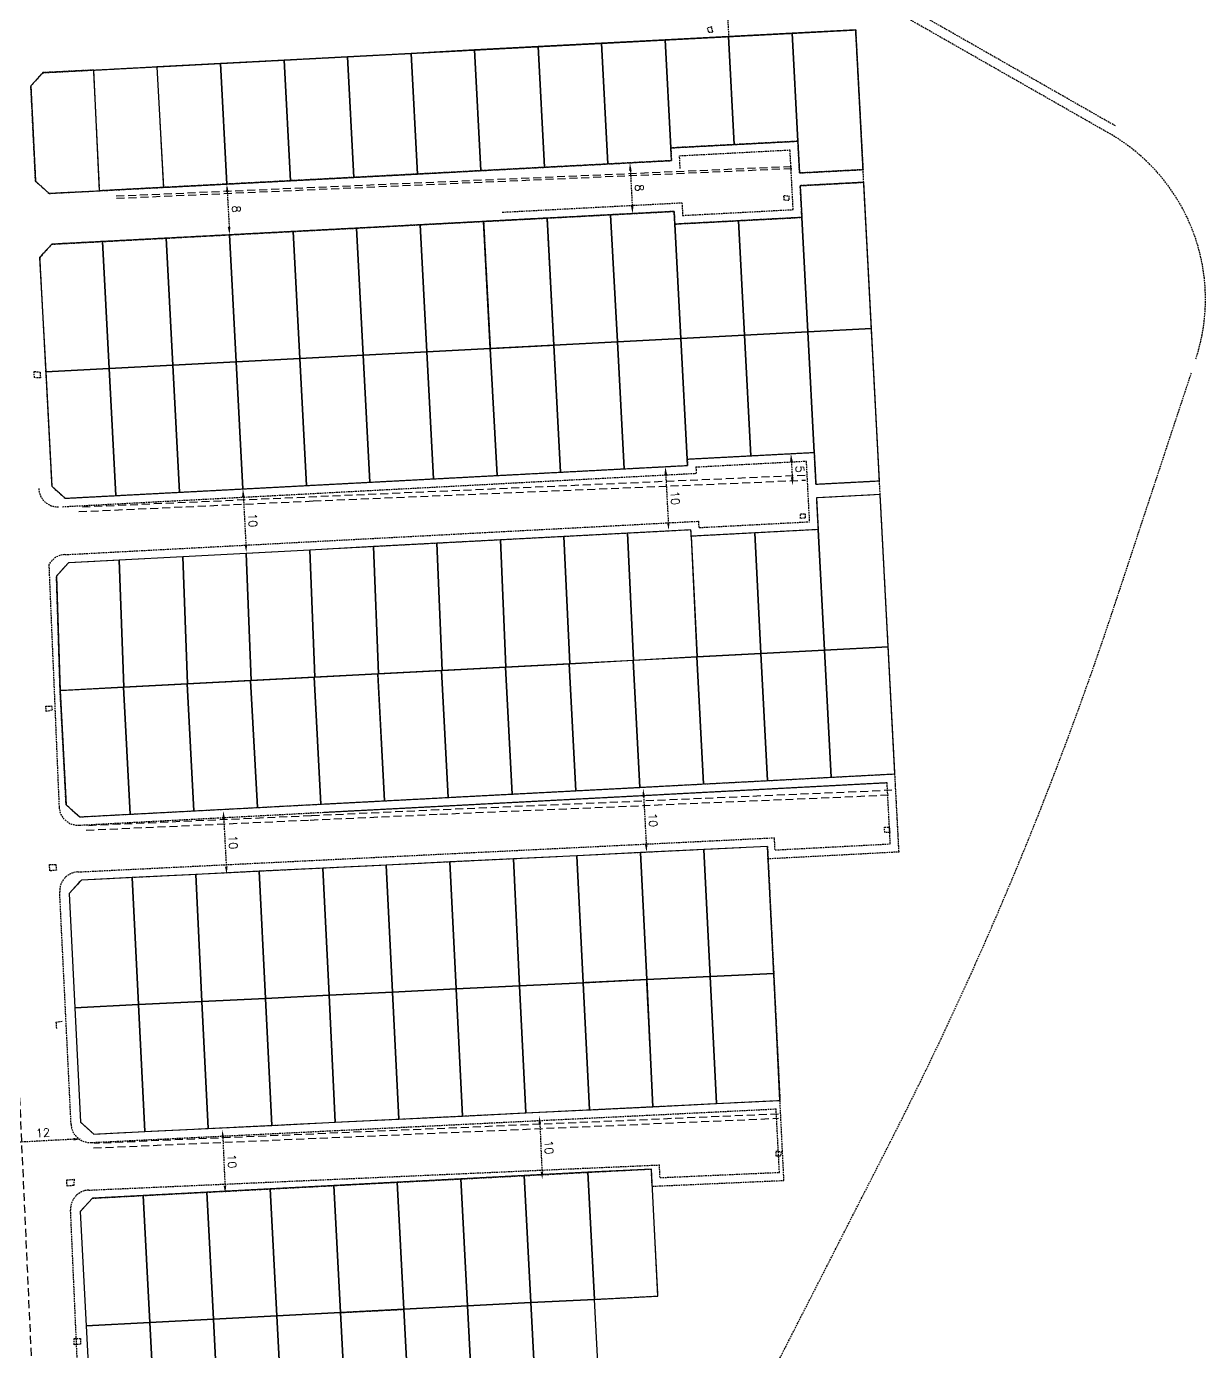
# Model space of a CAD drawing. Header units: metres. Extents: x 636662 to 637189, y 3301458 to 3301991.
# Drawn here: x 637003.4 to 637188.8, y 3301600.6 to 3301808.9 of the extents above; entities that cross this region are included whole.
import ezdxf

# ---------------------------------------------------------------- set-up
doc = ezdxf.new("R2010")
doc.units = ezdxf.units.M
doc.linetypes.add('HIDDEN', pattern=[0.375, 0.25, -0.125])
doc.layers.add('khat tarh', color=251, linetype='HIDDEN')
doc.layers.add('poly', color=40, linetype='Continuous')
doc.styles.get("Standard").update_dxf_attribs({"font": 'simplex.shx'})
doc.dimstyles.new('ISO-25', dxfattribs={"dimtxt": 1.3, "dimasz": 1.25, "dimexe": 1.25, "dimexo": 0.625, "dimtad": 1, "dimtxsty": 'Standard', "dimcen": 2.5, "dimse1": 1, "dimse2": 1, "dimadec": 0, "dimazin": 0, "dimtfac": 1, "dimtmove": 0, "dimatfit": 3, "dimfxl": 1, "dimarcsym": 1})

# ---------------------------------------------------------------- blocks, each defined once
blk = doc.blocks.new('*D50')
at = {"layer": 'khat tarh', "color": 0, "lineweight": -2, "transparency": 16777216}
blk.add_line((637098.36, 3301786.25), (637098.65, 3301780.76), dxfattribs=at)
at = {"layer": 'khat tarh', "color": 0, "transparency": 16777216}
for points in [[(637098.57, 3301786.26), (637098.15, 3301786.24), (637098.29, 3301787.5)], [(637098.86, 3301780.77), (637098.44, 3301780.75), (637098.71, 3301779.51)]]:
    blk.add_solid(points, dxfattribs=at)
at = {"layer": 'khat tarh', "color": 0, "transparency": 16777216, "insert": (637099.78, 3301783.57), "char_height": 1.3, "attachment_point": 5, "rotation": 273.0178}
blk.add_mtext('8', dxfattribs=at)
blk = doc.blocks.new('*D47')
at = {"layer": 'khat tarh', "color": 0, "lineweight": -2, "transparency": 16777216}
blk.add_line((637034.99, 3301782.91), (637035.28, 3301777.42), dxfattribs=at)
at = {"layer": 'khat tarh', "color": 0, "transparency": 16777216}
for points in [[(637035.2, 3301782.92), (637034.78, 3301782.9), (637034.92, 3301784.16)], [(637035.49, 3301777.43), (637035.07, 3301777.41), (637035.34, 3301776.17)]]:
    blk.add_solid(points, dxfattribs=at)
at = {"layer": 'khat tarh', "color": 0, "transparency": 16777216, "insert": (637036.41, 3301780.23), "char_height": 1.3, "attachment_point": 5, "rotation": 273.0178}
blk.add_mtext('8', dxfattribs=at)
blk = doc.blocks.new('*D48')
at = {"layer": 'khat tarh', "color": 0, "lineweight": -2, "transparency": 16777216}
blk.add_line((637103.92, 3301738.48), (637104.32, 3301730.99), dxfattribs=at)
at = {"layer": 'khat tarh', "color": 0, "transparency": 16777216}
for points in [[(637104.13, 3301738.49), (637103.72, 3301738.47), (637103.86, 3301739.73)], [(637104.53, 3301731), (637104.11, 3301730.98), (637104.38, 3301729.74)]]:
    blk.add_solid(points, dxfattribs=at)
at = {"layer": 'khat tarh', "color": 0, "transparency": 16777216, "insert": (637105.39, 3301734.8), "char_height": 1.3, "attachment_point": 5, "rotation": 273.0178}
blk.add_mtext('10', dxfattribs=at)
blk = doc.blocks.new('*D52')
at = {"layer": 'khat tarh', "color": 0, "lineweight": -2, "transparency": 16777216}
blk.add_line((637034.43, 3301684.35), (637034.83, 3301676.86), dxfattribs=at)
at = {"layer": 'khat tarh', "color": 0, "transparency": 16777216}
for points in [[(637034.64, 3301684.36), (637034.22, 3301684.33), (637034.37, 3301685.59)], [(637035.04, 3301676.87), (637034.62, 3301676.84), (637034.89, 3301675.61)]]:
    blk.add_solid(points, dxfattribs=at)
at = {"layer": 'khat tarh', "color": 0, "transparency": 16777216, "insert": (637035.9, 3301680.67), "char_height": 1.3, "attachment_point": 5, "rotation": 273.0178}
blk.add_mtext('10', dxfattribs=at)
blk = doc.blocks.new('*D53')
at = {"layer": 'khat tarh', "color": 0, "lineweight": -2, "transparency": 16777216}
blk.add_line((637123.68, 3301740.52), (637123.81, 3301738.03), dxfattribs=at)
at = {"layer": 'khat tarh', "color": 0, "transparency": 16777216}
for points in [[(637123.89, 3301740.53), (637123.47, 3301740.51), (637123.61, 3301741.77)], [(637124.02, 3301738.04), (637123.6, 3301738.02), (637123.87, 3301736.78)]]:
    blk.add_solid(points, dxfattribs=at)
at = {"layer": 'khat tarh', "color": 0, "transparency": 16777216, "insert": (637125.02, 3301739.34), "char_height": 1.3, "attachment_point": 5, "rotation": 273.0178}
blk.add_mtext('5', dxfattribs=at)
blk = doc.blocks.new('*D54')
at = {"layer": 'khat tarh', "color": 0, "lineweight": -2, "transparency": 16777216}
blk.add_line((637100.45, 3301687.83), (637100.85, 3301680.34), dxfattribs=at)
at = {"layer": 'khat tarh', "color": 0, "transparency": 16777216}
for points in [[(637100.66, 3301687.84), (637100.24, 3301687.81), (637100.38, 3301689.07)], [(637101.05, 3301680.35), (637100.64, 3301680.33), (637100.91, 3301679.09)]]:
    blk.add_solid(points, dxfattribs=at)
at = {"layer": 'khat tarh', "color": 0, "transparency": 16777216, "insert": (637101.92, 3301684.15), "char_height": 1.3, "attachment_point": 5, "rotation": 273.0178}
blk.add_mtext('10', dxfattribs=at)
blk = doc.blocks.new('*D55')
at = {"layer": 'khat tarh', "color": 0, "lineweight": -2, "transparency": 16777216}
blk.add_line((637084.13, 3301636.38), (637084.46, 3301628.89), dxfattribs=at)
at = {"layer": 'khat tarh', "color": 0, "transparency": 16777216}
for points in [[(637084.33, 3301636.39), (637083.92, 3301636.37), (637084.07, 3301637.63)], [(637084.66, 3301628.9), (637084.25, 3301628.88), (637084.51, 3301627.64)]]:
    blk.add_solid(points, dxfattribs=at)
at = {"layer": 'khat tarh', "color": 0, "transparency": 16777216, "insert": (637085.56, 3301632.69), "char_height": 1.3, "attachment_point": 5, "rotation": 272.5277}
blk.add_mtext('10', dxfattribs=at)
blk = doc.blocks.new('*D56')
at = {"layer": 'khat tarh', "color": 0, "lineweight": -2, "transparency": 16777216}
blk.add_line((637034.29, 3301634.18), (637034.62, 3301626.69), dxfattribs=at)
at = {"layer": 'khat tarh', "color": 0, "transparency": 16777216}
for points in [[(637034.5, 3301634.19), (637034.08, 3301634.17), (637034.23, 3301635.43)], [(637034.83, 3301626.7), (637034.41, 3301626.68), (637034.67, 3301625.44)]]:
    blk.add_solid(points, dxfattribs=at)
at = {"layer": 'khat tarh', "color": 0, "transparency": 16777216, "insert": (637035.73, 3301630.49), "char_height": 1.3, "attachment_point": 5, "rotation": 272.5277}
blk.add_mtext('10', dxfattribs=at)
blk = doc.blocks.new('*D57')
at = {"layer": 'khat tarh', "color": 0, "lineweight": -2, "transparency": 16777216}
blk.add_line((637010.81, 3301633.95), (637001.32, 3301633.45), dxfattribs=at)
at = {"layer": 'khat tarh', "color": 0, "transparency": 16777216}
for points in [[(637001.31, 3301633.66), (637001.33, 3301633.25), (637000.08, 3301633.39)], [(637010.8, 3301634.16), (637010.82, 3301633.75), (637012.06, 3301634.02)]]:
    blk.add_solid(points, dxfattribs=at)
at = {"layer": 'khat tarh', "color": 0, "transparency": 16777216, "insert": (637006, 3301634.98), "char_height": 1.3, "attachment_point": 5, "rotation": 3.0178}
blk.add_mtext('12', dxfattribs=at)
blk = doc.blocks.new('*D59')
at = {"layer": 'khat tarh', "color": 0, "lineweight": -2, "transparency": 16777216}
blk.add_line((637037.52, 3301734.98), (637037.91, 3301727.49), dxfattribs=at)
at = {"layer": 'khat tarh', "color": 0, "transparency": 16777216}
for points in [[(637037.72, 3301734.99), (637037.31, 3301734.97), (637037.45, 3301736.23)], [(637038.12, 3301727.5), (637037.7, 3301727.48), (637037.98, 3301726.24)]]:
    blk.add_solid(points, dxfattribs=at)
at = {"layer": 'khat tarh', "color": 0, "transparency": 16777216, "insert": (637038.99, 3301731.3), "char_height": 1.3, "attachment_point": 5, "rotation": 273.0178}
blk.add_mtext('10', dxfattribs=at)

msp = doc.modelspace()

# ---------------------------------------------------------------- linework, layer by layer
at = {"layer": 'khat tarh'}
for p, q in [((637174.627, 3301793.295, 27.642), (636977.554, 3301905.753, 27.642)), ((637173.884, 3301791.992, 27.642), (636978.287, 3301903.607, 27.642)), ((637113.075, 3301821.327, 27.642), (637113.812, 3301807.347, 27.642)), ((637005.962, 3301801.661, 27.642), (637133.784, 3301808.4, 27.642)), ((637013.95, 3301802.082, 27.642), (637133.784, 3301808.4, 27.642)), ((637111.142, 3301808.86), (637110.414, 3301808.679)), ((637110.414, 3301808.679), (637110.696, 3301808.038)), ((637110.696, 3301808.038), (637111.306, 3301808.09)), ((637111.306, 3301808.09), (637111.142, 3301808.86)), ((637133.784, 3301808.4, 27.642), (637134.942, 3301786.43, 27.642)), ((637140.575, 3301679.579, 27.642), (637133.784, 3301808.4, 27.642)), ((637006.006, 3301801.693, 27.642), (637004.106, 3301799.597, 27.642)), ((637013.996, 3301802.084, 27.642), (637006.006, 3301801.693, 27.642)), ((637014.926, 3301783.107, 27.642), (637013.996, 3301802.084, 27.642)), ((637004.84, 3301784.632, 27.642), (637004.106, 3301799.597, 27.642)), ((637004.106, 3301799.597, 27.642), (637004.84, 3301784.615, 27.642)), ((637124.693, 3301790.897, 27.642), (637104.721, 3301789.844, 27.642)), ((637104.721, 3301789.844, 27.642), (637124.693, 3301790.897, 27.642)), ((637104.721, 3301789.844, 27.642), (637104.826, 3301787.847, 27.642)), ((637104.826, 3301787.847, 27.642), (637104.721, 3301789.844, 27.642)), ((637106.087, 3301788.614, 27.642), (637123.463, 3301789.53, 27.642)), ((637123.658, 3301785.835, 27.642), (637123.463, 3301789.53, 27.642)), ((637124.956, 3301785.904, 27.642), (637124.693, 3301790.897, 27.642)), ((637124.956, 3301785.904, 27.642), (637124.693, 3301790.897, 27.642)), ((637006.962, 3301782.687, 27.642), (637104.826, 3301787.847, 27.642)), ((637104.826, 3301787.847, 27.642), (637014.951, 3301783.108, 27.642)), ((637106.193, 3301786.617, 27.642), (637106.087, 3301788.614, 27.642)), ((637123.958, 3301780.143, 27.642), (637123.658, 3301785.835, 27.642)), ((637134.942, 3301786.43, 27.642), (637124.956, 3301785.904, 27.642)), ((637124.956, 3301785.904, 27.642), (637134.942, 3301786.43, 27.642)), ((637004.84, 3301784.615, 27.642), (637006.936, 3301782.716, 27.642)), ((637006.936, 3301782.716, 27.642), (637014.926, 3301783.107, 27.642)), ((637125.061, 3301783.907, 27.642), (637135.048, 3301784.433, 27.642)), ((637125.325, 3301778.913, 27.642), (637125.061, 3301783.907, 27.642)), ((637078.216, 3301779.735, 27.642), (637106.477, 3301781.224, 27.642)), ((637106.477, 3301781.224, 27.642), (637106.582, 3301779.227, 27.642)), ((637122.512, 3301782.347), (637123.271, 3301782.323)), ((637122.524, 3301781.622), (637122.512, 3301782.347)), ((637123.289, 3301781.568), (637122.524, 3301781.622)), ((637123.271, 3301782.323), (637123.289, 3301781.568)), ((637078.285, 3301778.436, 27.642), (637105.247, 3301779.858, 27.642)), ((637105.247, 3301779.858, 27.642), (637105.352, 3301777.861, 27.642)), ((637105.352, 3301777.861, 27.642), (637125.325, 3301778.913, 27.642)), ((637106.582, 3301779.227, 27.642), (637123.958, 3301780.143, 27.642)), ((637007.383, 3301774.698, 27.642), (637078.285, 3301778.436, 27.642)), ((637004.621, 3301754.704), (637005.552, 3301754.594)), ((637004.669, 3301753.72), (637004.621, 3301754.704)), ((637005.61, 3301753.705), (637004.669, 3301753.72)), ((637005.552, 3301754.594), (637005.61, 3301753.705)), ((637174.617, 3301718.285), (637186.602, 3301754.586)), ((637107.3, 3301740.912, 27.642), (637127.273, 3301741.965, 27.642)), ((637127.536, 3301736.972, 27.642), (637127.273, 3301741.965, 27.642)), ((637080.39, 3301738.492, 27.642), (637107.353, 3301739.913, 27.642)), ((637107.3, 3301740.912, 27.642), (637107.353, 3301739.913, 27.642)), ((637108.667, 3301739.682, 27.642), (637126.043, 3301740.598, 27.642)), ((637108.667, 3301739.682, 27.642), (637108.72, 3301738.683, 27.642)), ((637126.238, 3301736.903, 27.642), (637126.043, 3301740.598, 27.642)), ((637009.058, 3301733.429, 27.642), (637080.459, 3301737.194, 27.642)), ((637009.489, 3301734.754, 27.642), (637080.39, 3301738.492, 27.642)), ((637080.459, 3301737.194, 27.642), (637108.72, 3301738.683, 27.642)), ((637127.536, 3301736.972, 27.642), (637137.522, 3301737.498, 27.642)), ((637007.386, 3301736.646, 27.642), (637009.489, 3301734.754, 27.642)), ((637126.538, 3301731.211, 27.642), (637126.238, 3301736.903, 27.642)), ((637127.917, 3301729.746, 0.575), (637127.654, 3301734.739, 0.575)), ((637009.456, 3301725.89, 25.216), (637109.118, 3301731.144, 25.216)), ((637109.17, 3301730.145, 25.216), (637109.118, 3301731.144, 25.216)), ((637109.17, 3301730.145, 25.216), (637126.546, 3301731.061, 25.216)), ((637125.098, 3301732.303), (637125.856, 3301732.312)), ((637125.13, 3301731.592), (637125.098, 3301732.303)), ((637125.824, 3301731.626), (637125.13, 3301731.592)), ((637125.856, 3301732.312), (637125.824, 3301731.626)), ((637107.944, 3301728.693, 0.575), (637107.892, 3301729.692, 0.575)), ((637006.936, 3301724.294, -1.498), (637008.545, 3301686.187, 25.216)), ((637008.703, 3301704.52, 25.216), (637008.132, 3301722.515, 25.216)), ((637140.597, 3301679.177, 25.216), (637138.899, 3301711.384, 25.216)), ((637058.639, 3301707.066, 25.216), (637058.634, 3301707.153, 25.216)), ((637009.651, 3301686.545, 25.216), (637008.703, 3301704.52, 25.216)), ((637006.466, 3301702.058), (637007.346, 3301702.092)), ((637006.526, 3301701.232), (637006.466, 3301702.058)), ((637007.346, 3301702.092), (637007.443, 3301701.425)), ((637007.443, 3301701.425), (637006.526, 3301701.232)), ((637050.077, 3301686.674, 25.216), (637139.952, 3301691.412, 25.216)), ((637011.699, 3301683.349, 25.216), (637138.723, 3301690.045, 25.216)), ((637050.146, 3301685.376, 25.216), (637138.723, 3301690.045, 25.216)), ((637139.231, 3301680.407, 25.216), (637138.723, 3301690.045, 25.216)), ((637011.754, 3301684.653, 25.216), (637059.687, 3301687.18, 25.216)), ((637011.754, 3301684.653, 25.216), (637009.651, 3301686.545, 25.216)), ((637138.296, 3301683.046), (637139.065, 3301683.027)), ((637138.37, 3301682.176), (637138.296, 3301683.046)), ((637139.065, 3301683.027), (637139.143, 3301682.194)), ((637072.916, 3301679.011), (637121.01, 3301681.373)), ((637121.111, 3301679.452), (637121.01, 3301681.373)), ((637139.143, 3301682.194), (637138.37, 3301682.176)), ((637011.49, 3301675.994), (637072.916, 3301679.011)), ((637119.881, 3301678.085), (637140.597, 3301679.177)), ((637122.503, 3301627.486), (637119.923, 3301680.018)), ((637119.923, 3301680.018), (637121.885, 3301640.066)), ((637121.111, 3301679.452), (637139.231, 3301680.407)), ((637007.035, 3301677.186, -0.575), (637008.016, 3301677.177, -0.575)), ((637007.114, 3301676.172, -0.575), (637007.035, 3301677.186, -0.575)), ((637008.016, 3301677.177, -0.575), (637008.136, 3301676.256, -0.575)), ((637008.136, 3301676.256, -0.575), (637007.114, 3301676.172, -0.575)), ((637010.153, 3301672.624), (637012.053, 3301674.72)), ((637010.153, 3301672.624), (637012.053, 3301674.72)), ((637010.436, 3301636.294), (637008.64, 3301672.85)), ((637008.04, 3301652.37, -0.575), (637009.066, 3301652.512, -0.575)), ((637008.04, 3301652.37, -0.575), (637008.129, 3301651.338, -0.575)), ((637013.579, 3301633.445), (637121.274, 3301638.735)), ((637121.8, 3301628.757), (637121.274, 3301638.735)), ((637072.421, 3301502.708), (637139.222, 3301633.515)), ((637121.248, 3301632.068), (637122.044, 3301632.054)), ((637121.309, 3301631.323), (637121.248, 3301632.068)), ((637121.968, 3301631.29), (637121.309, 3301631.323)), ((637122.044, 3301632.054), (637121.968, 3301631.29)), ((637013.222, 3301625.965), (637102.935, 3301629.926)), ((637013.779, 3301624.689), (637101.659, 3301629.283)), ((637103.023, 3301627.928), (637102.935, 3301629.926)), ((637103.023, 3301627.928), (637121.8, 3301628.757)), ((637009.753, 3301627.557), (637010.907, 3301627.665)), ((637009.807, 3301626.592), (637009.753, 3301627.557)), ((637010.863, 3301626.7), (637009.807, 3301626.592)), ((637010.907, 3301627.665), (637010.863, 3301626.7)), ((637101.782, 3301626.572), (637101.693, 3301628.57)), ((637101.782, 3301626.572), (637122.503, 3301627.486)), ((637011.972, 3301586.271), (637010.357, 3301622.836)), ((637010.898, 3301601.655), (637010.933, 3301602.615)), ((637011.922, 3301601.731), (637010.898, 3301601.655)), ((637010.933, 3301602.615), (637011.931, 3301602.644)), ((637011.931, 3301602.644), (637011.922, 3301601.731))]:
    msp.add_line(p, q, dxfattribs=at)
at = {"layer": 'khat tarh', "lineweight": 9}
for p, q in [((637124.693, 3301790.897, 27.642), (637123.798, 3301807.873, 27.642)), ((637084.854, 3301786.794, 27.642), (637083.853, 3301805.767, 27.642)), ((637094.84, 3301787.32, 27.642), (637093.839, 3301806.294, 27.642)), ((637104.721, 3301789.844, 27.642), (637103.826, 3301806.82, 27.642)), ((637114.707, 3301790.37, 27.642), (637113.812, 3301807.347, 27.642)), ((637054.895, 3301785.214, 27.642), (637053.895, 3301804.188, 27.642)), ((637064.881, 3301785.741, 27.642), (637063.881, 3301804.714, 27.642)), ((637074.868, 3301786.267, 27.642), (637073.867, 3301805.241, 27.642)), ((637024.937, 3301783.635, 27.642), (637023.937, 3301802.609, 27.642)), ((637034.923, 3301784.161, 27.642), (637033.923, 3301803.135, 27.642)), ((637044.909, 3301784.688, 27.642), (637043.909, 3301803.662, 27.642)), ((637087.381, 3301738.86, 27.642), (637085.275, 3301778.805, 27.642)), ((637097.367, 3301739.387, 27.642), (637095.261, 3301779.331, 27.642)), ((637127.273, 3301741.965, 27.642), (637125.325, 3301778.913, 27.642)), ((637047.436, 3301736.754, 27.642), (637045.33, 3301776.699, 27.642)), ((637057.422, 3301737.281, 27.642), (637055.316, 3301777.225, 27.642)), ((637067.408, 3301737.807, 27.642), (637065.303, 3301777.752, 27.642)), ((637077.395, 3301738.334, 27.642), (637075.289, 3301778.278, 27.642)), ((637107.3, 3301740.912, 27.642), (637105.352, 3301777.861, 27.642)), ((637117.286, 3301741.438, 27.642), (637115.339, 3301778.387, 27.642)), ((637017.478, 3301735.175, 27.642), (637015.372, 3301775.12, 27.642)), ((637027.464, 3301735.701, 27.642), (637025.358, 3301775.646, 27.642)), ((637037.45, 3301736.228, 27.642), (637035.344, 3301776.172, 27.642)), ((637066.356, 3301757.78, 27.642), (637136.258, 3301761.465, 27.642)), ((637006.439, 3301754.621, 27.642), (637066.356, 3301757.78, 27.642)), ((637088.821, 3301708.744, 25.216), (637087.916, 3301728.724, 25.216)), ((637098.837, 3301709.272, 25.216), (637097.902, 3301729.251, 25.216)), ((637108.852, 3301709.8, 25.216), (637107.941, 3301728.779, 25.216)), ((637118.868, 3301710.328, 25.216), (637117.927, 3301729.305, 25.216)), ((637128.884, 3301710.856, 25.216), (637127.913, 3301729.831, 25.216)), ((637048.758, 3301706.633, 25.216), (637047.971, 3301726.618, 25.216)), ((637058.774, 3301707.161, 25.216), (637057.957, 3301727.145, 25.216)), ((637068.79, 3301707.689, 25.216), (637067.944, 3301727.671, 25.216)), ((637078.805, 3301708.217, 25.216), (637077.93, 3301728.198, 25.216)), ((637028.727, 3301705.577, 25.216), (637027.999, 3301725.565, 25.216)), ((637038.742, 3301706.105, 25.216), (637037.985, 3301726.092, 25.216)), ((637009.08, 3301704.54, 25.216), (637138.899, 3301711.384, 25.216)), ((637049.024, 3301706.646, 25.216), (637138.899, 3301711.384, 25.216)), ((637119.903, 3301690.355, 25.216), (637118.85, 3301710.327, 25.216)), ((637129.937, 3301690.884, 25.216), (637128.884, 3301710.856, 25.216)), ((637079.759, 3301688.239, 25.216), (637078.706, 3301708.211, 25.216)), ((637089.795, 3301688.768, 25.216), (637088.741, 3301708.74, 25.216)), ((637099.831, 3301689.297, 25.216), (637098.777, 3301709.269, 25.216)), ((637109.867, 3301689.826, 25.216), (637108.814, 3301709.798, 25.216)), ((637008.703, 3301704.52, 25.216), (637058.634, 3301707.153, 25.216)), ((637039.715, 3301686.128, 25.216), (637038.662, 3301706.1, 25.216)), ((637069.723, 3301687.71, 25.216), (637068.67, 3301707.682, 25.216)), ((637019.742, 3301685.075, 25.216), (637018.689, 3301705.047, 25.216)), ((637029.729, 3301685.601, 25.216), (637028.676, 3301705.573, 25.216)), ((637100.012, 3301689.221, 0.575), (637100.011, 3301689.224, 0.575)), ((637109.998, 3301689.747, 0.575), (637109.998, 3301689.75, 0.575)), ((637119.984, 3301690.274, 0.575), (637119.984, 3301690.277, 0.575)), ((637129.97, 3301690.8, 0.575), (637129.97, 3301690.803, 0.575)), ((637060.067, 3301687.115, 0.575), (637060.067, 3301687.118, 0.575)), ((637070.053, 3301687.641, 0.575), (637070.053, 3301687.644, 0.575)), ((637080.039, 3301688.168, 0.575), (637080.039, 3301688.171, 0.575)), ((637090.025, 3301688.694, 0.575), (637090.025, 3301688.697, 0.575)), ((637020.123, 3301685.009, 0.575), (637020.122, 3301685.012, 0.575)), ((637030.109, 3301685.535, 0.575), (637030.108, 3301685.539, 0.575)), ((637040.095, 3301686.062, 0.575), (637040.095, 3301686.065, 0.575)), ((637101.909, 3301639.085), (637099.947, 3301679.037)), ((637111.897, 3301639.576), (637109.935, 3301679.527)), ((637111.897, 3301639.576), (637109.935, 3301679.527)), ((637051.969, 3301636.632), (637050.007, 3301676.584)), ((637061.957, 3301637.123), (637059.995, 3301677.075)), ((637071.945, 3301637.613), (637069.983, 3301677.565)), ((637081.933, 3301638.104), (637079.971, 3301678.056)), ((637091.921, 3301638.594), (637089.959, 3301678.546)), ((637022.005, 3301635.16), (637020.043, 3301675.112)), ((637031.993, 3301635.651), (637030.031, 3301675.603)), ((637041.981, 3301636.142), (637040.019, 3301676.093)), ((637060.976, 3301657.099), (637120.904, 3301660.042)), ((637011.036, 3301654.646), (637060.976, 3301657.099)), ((637092.717, 3301608.788), (637091.673, 3301628.761)), ((637053.815, 3301586.727), (637051.727, 3301626.672)), ((637063.802, 3301587.249), (637061.714, 3301627.194)), ((637073.788, 3301587.771), (637071.7, 3301627.716)), ((637083.774, 3301588.293), (637081.686, 3301628.238)), ((637023.856, 3301585.161), (637021.768, 3301625.106)), ((637033.843, 3301585.683), (637031.754, 3301625.628)), ((637043.829, 3301586.205), (637041.741, 3301626.15)), ((637012.826, 3301604.611), (637092.717, 3301608.788)), ((637092.717, 3301608.788), (637102.703, 3301609.31))]:
    msp.add_line(p, q, dxfattribs=at)
at = {"layer": 'khat tarh', "ltscale": 5}
for p, q in [((637123.742, 3301786.57, 25.835), (637017.476, 3301781.872, 28.459)), ((637017.521, 3301782.289, 28.707), (637123.782, 3301786.944, 26.079)), ((637125.849, 3301738.352, 24.295), (637011.611, 3301733.334, 26.991)), ((637048.488, 3301734.327, 25.869), (637125.89, 3301737.6, 24.138)), ((637011.639, 3301732.652, 26.734), (637048.488, 3301734.327, 25.869)), ((637139.493, 3301688.831, 22.778), (637068.227, 3301685.742, 23.799)), ((637068.4, 3301685.078, 23.574), (637139.429, 3301688.117, 22.569)), ((637048.019, 3301684.159, 24.166), (637068.4, 3301685.078, 23.574)), ((637068.227, 3301685.742, 23.799), (637048.159, 3301684.809, 24.38)), ((637048.159, 3301684.809, 24.38), (637012.709, 3301683.249, 25.281)), ((637012.798, 3301682.567, 25.017), (637048.019, 3301684.159, 24.166)), ((637001.647, 3301655.477, 24.471), (637007.278, 3301530.38, 20.799)), ((637013.974, 3301632.598, 23.073), (637121.652, 3301637.265, 20.968)), ((637121.664, 3301637.923, 21.107), (637014.125, 3301633.307, 23.289))]:
    msp.add_line(p, q, dxfattribs=at)
at = {"layer": 'khat tarh', "elevation": 27.642, "flags": 128}
msp.add_lwpolyline([(637007.386, 3301736.646), (637009.489, 3301734.754), (637107.353, 3301739.913), (637107.3, 3301740.912), (637127.273, 3301741.965), (637127.536, 3301736.972), (637137.522, 3301737.498), (637135.048, 3301784.433), (637125.061, 3301783.907), (637125.325, 3301778.913), (637105.352, 3301777.861), (637105.247, 3301779.858), (637007.383, 3301774.698), (637005.491, 3301772.596), (637007.386, 3301736.646)], dxfattribs=at)
at = {"layer": 'khat tarh', "lineweight": 9, "flags": 128}
for points, elevation in [([(637007.386, 3301736.646), (637009.489, 3301734.754), (637107.353, 3301739.913), (637107.3, 3301740.912), (637127.273, 3301741.965), (637127.536, 3301736.972), (637137.522, 3301737.498), (637135.048, 3301784.433), (637125.061, 3301783.907), (637125.325, 3301778.913), (637105.352, 3301777.861), (637105.247, 3301779.858), (637007.383, 3301774.698), (637005.491, 3301772.596), (637007.386, 3301736.646)], 27.642), ([(637011.754, 3301684.653), (637139.952, 3301691.412), (637137.636, 3301735.351), (637127.65, 3301734.825), (637127.913, 3301729.831), (637107.941, 3301728.779), (637107.888, 3301729.777), (637010.024, 3301724.618), (637008.132, 3301722.515), (637008.703, 3301704.52), (637009.651, 3301686.545), (637011.754, 3301684.653)], 25.216), ([(637011.754, 3301684.653), (637059.687, 3301687.18)], 25.216)]:
    msp.add_lwpolyline(points, dxfattribs=dict(at, elevation=elevation))
at = {"layer": 'khat tarh', "flags": 128}
for points in [[(637085.275, 3301778.805), (637075.289, 3301778.278), (637076.342, 3301758.306), (637086.328, 3301758.833)], [(637100.928, 3301659.061), (637090.94, 3301658.57), (637091.921, 3301638.594), (637101.909, 3301639.085)], [(637061.714, 3301627.194), (637051.727, 3301626.672), (637052.789, 3301606.701), (637062.758, 3301607.222)]]:
    msp.add_lwpolyline(points, close=True, dxfattribs=at)
at = {"layer": 'khat tarh', "lineweight": 9, "flags": 128}
msp.add_lwpolyline([(637018.013, 3301725.039), (637010.024, 3301724.618), (637008.132, 3301722.515), (637008.703, 3301704.52), (637018.711, 3301705.049)], close=True, dxfattribs=at)
at = {"layer": 'khat tarh', "lineweight": 9, "elevation": 25.216, "flags": 128}
msp.add_lwpolyline([(637048.648, 3301706.626), (637049.701, 3301686.654), (637059.687, 3301687.18), (637058.634, 3301707.153)], close=True, dxfattribs=at)
at = {"layer": 'khat tarh', "lineweight": 9, "flags": 128}
for points in [[(637012.053, 3301674.72), (637010.153, 3301672.624), (637011.919, 3301636.667), (637014.015, 3301634.768), (637121.885, 3301640.066), (637119.923, 3301680.018), (637012.053, 3301674.72)], [(637015.867, 3301584.743), (637013.766, 3301586.636), (637011.886, 3301622.587), (637013.779, 3301624.689), (637101.659, 3301629.283), (637102.703, 3301609.31), (637092.717, 3301608.788), (637093.761, 3301588.815), (637015.867, 3301584.743)], [(637015.867, 3301584.743), (637013.766, 3301586.636), (637011.886, 3301622.587), (637013.779, 3301624.689), (637101.659, 3301629.283), (637102.703, 3301609.31), (637092.717, 3301608.788), (637093.761, 3301588.815), (637015.867, 3301584.743)]]:
    msp.add_lwpolyline(points, dxfattribs=at)
at = {"layer": 'khat tarh'}
for centre, radius, start, end in [((637158.782, 3301766.07, 27.642), 30, 341.72805, 59.79917), ((637008.342, 3301736.402, 27.642), 3, 182.52774, 272.52774), ((637009.589, 3301722.893, 25.216), 3, 92.52774, 152.15048), ((636604.869, 3301906.402), 600, 332.947233, 341.728053), ((637011.541, 3301686.345, 25.216), 3, 183.01784, 273.01784), ((637011.637, 3301672.997), 3, 92.81185, 182.81185), ((637013.432, 3301636.441), 3, 182.81185, 272.81185), ((637013.354, 3301622.968), 3, 92.52774, 182.52774)]:
    msp.add_arc(centre, radius, start, end, dxfattribs=at)
at = {"layer": 'poly'}
for points in [[(637123.798, 3301807.873), (637113.812, 3301807.347), (637114.707, 3301790.37), (637124.693, 3301790.897), (637123.798, 3301807.873)], [(637124.693, 3301790.897), (637124.956, 3301785.904), (637134.942, 3301786.43), (637133.784, 3301808.4), (637123.798, 3301807.873), (637124.693, 3301790.897)], [(637083.853, 3301805.767), (637073.867, 3301805.241), (637074.868, 3301786.267), (637084.854, 3301786.794), (637083.853, 3301805.767)], [(637093.839, 3301806.294), (637083.853, 3301805.767), (637084.854, 3301786.794), (637094.84, 3301787.32), (637093.839, 3301806.294)], [(637103.826, 3301806.82), (637093.839, 3301806.294), (637094.84, 3301787.32), (637104.826, 3301787.847), (637104.721, 3301789.844), (637103.826, 3301806.82)], [(637113.812, 3301807.347), (637103.826, 3301806.82), (637104.721, 3301789.844), (637114.707, 3301790.37), (637113.812, 3301807.347)], [(637053.895, 3301804.188), (637043.909, 3301803.662), (637044.909, 3301784.688), (637054.895, 3301785.214), (637053.895, 3301804.188)], [(637063.881, 3301804.714), (637053.895, 3301804.188), (637054.895, 3301785.214), (637064.881, 3301785.741), (637063.881, 3301804.714)], [(637073.867, 3301805.241), (637063.881, 3301804.714), (637064.881, 3301785.741), (637074.868, 3301786.267), (637073.867, 3301805.241)], [(637013.996, 3301802.084), (637013.985, 3301802.084), (637013.95, 3301802.082), (637005.977, 3301801.662), (637004.106, 3301799.597), (637004.84, 3301784.615), (637006.936, 3301782.716), (637014.926, 3301783.107), (637013.996, 3301802.084)], [(637013.996, 3301802.084), (637013.985, 3301802.084), (637023.937, 3301802.609), (637024.937, 3301783.635), (637014.926, 3301783.107), (637013.996, 3301802.084)], [(637033.923, 3301803.135), (637023.937, 3301802.609), (637024.937, 3301783.635), (637034.923, 3301784.161), (637033.923, 3301803.135)], [(637043.909, 3301803.662), (637033.923, 3301803.135), (637034.923, 3301784.161), (637044.909, 3301784.688), (637043.909, 3301803.662)], [(637135.048, 3301784.433), (637125.061, 3301783.907), (637125.325, 3301778.913), (637126.272, 3301760.938), (637136.258, 3301761.465), (637135.048, 3301784.433)], [(637085.275, 3301778.805), (637075.289, 3301778.278), (637076.342, 3301758.306), (637086.328, 3301758.833), (637085.275, 3301778.805)], [(637095.261, 3301779.331), (637085.275, 3301778.805), (637086.328, 3301758.833), (637096.314, 3301759.359), (637095.261, 3301779.331)], [(637105.352, 3301777.861), (637105.247, 3301779.858), (637095.261, 3301779.331), (637096.314, 3301759.359), (637106.3, 3301759.886), (637105.352, 3301777.861)], [(637125.325, 3301778.913), (637115.339, 3301778.387), (637116.286, 3301760.412), (637126.272, 3301760.938), (637125.325, 3301778.913)], [(637045.33, 3301776.699), (637035.344, 3301776.172), (637036.397, 3301756.2), (637046.383, 3301756.727), (637045.33, 3301776.699)], [(637055.316, 3301777.225), (637045.33, 3301776.699), (637046.383, 3301756.727), (637056.369, 3301757.253), (637055.316, 3301777.225)], [(637065.303, 3301777.752), (637055.316, 3301777.225), (637056.369, 3301757.253), (637066.356, 3301757.78), (637065.303, 3301777.752)], [(637075.289, 3301778.278), (637065.303, 3301777.752), (637066.356, 3301757.78), (637076.342, 3301758.306), (637075.289, 3301778.278)], [(637115.339, 3301778.387), (637105.352, 3301777.861), (637106.3, 3301759.886), (637116.286, 3301760.412), (637115.339, 3301778.387)], [(637015.372, 3301775.12), (637007.383, 3301774.698), (637005.491, 3301772.596), (637006.439, 3301754.621), (637016.425, 3301755.147), (637015.372, 3301775.12)], [(637025.358, 3301775.646), (637015.372, 3301775.12), (637016.425, 3301755.147), (637026.411, 3301755.674), (637025.358, 3301775.646)], [(637035.344, 3301776.172), (637025.358, 3301775.646), (637026.411, 3301755.674), (637036.397, 3301756.2), (637035.344, 3301776.172)], [(637116.286, 3301760.412), (637106.3, 3301759.886), (637107.3, 3301740.912), (637117.286, 3301741.438), (637116.286, 3301760.412)], [(637126.272, 3301760.938), (637116.286, 3301760.412), (637117.286, 3301741.438), (637127.273, 3301741.965), (637126.272, 3301760.938)], [(637136.258, 3301761.465), (637126.272, 3301760.938), (637127.273, 3301741.965), (637127.536, 3301736.972), (637137.522, 3301737.498), (637136.258, 3301761.465)], [(637076.342, 3301758.306), (637066.356, 3301757.78), (637067.408, 3301737.807), (637077.395, 3301738.334), (637076.342, 3301758.306)], [(637086.328, 3301758.833), (637076.342, 3301758.306), (637077.395, 3301738.334), (637087.381, 3301738.86), (637086.328, 3301758.833)], [(637096.314, 3301759.359), (637086.328, 3301758.833), (637087.381, 3301738.86), (637097.367, 3301739.387), (637096.314, 3301759.359)], [(637106.3, 3301759.886), (637096.314, 3301759.359), (637097.367, 3301739.387), (637107.353, 3301739.913), (637107.3, 3301740.912), (637106.3, 3301759.886)], [(637036.397, 3301756.2), (637026.411, 3301755.674), (637027.464, 3301735.701), (637037.45, 3301736.228), (637036.397, 3301756.2)], [(637046.383, 3301756.727), (637036.397, 3301756.2), (637037.45, 3301736.228), (637047.436, 3301736.754), (637046.383, 3301756.727)], [(637056.369, 3301757.253), (637046.383, 3301756.727), (637047.436, 3301736.754), (637057.422, 3301737.281), (637056.369, 3301757.253)], [(637066.356, 3301757.78), (637056.369, 3301757.253), (637057.422, 3301737.281), (637067.408, 3301737.807), (637066.356, 3301757.78)], [(637016.425, 3301755.147), (637006.439, 3301754.621), (637007.386, 3301736.646), (637009.489, 3301734.754), (637017.478, 3301735.175), (637016.425, 3301755.147)], [(637026.411, 3301755.674), (637016.425, 3301755.147), (637017.478, 3301735.175), (637027.464, 3301735.701), (637026.411, 3301755.674)], [(637137.636, 3301735.351), (637127.65, 3301734.825), (637127.913, 3301729.831), (637128.884, 3301710.856), (637138.899, 3301711.384), (637137.636, 3301735.351)], [(637087.916, 3301728.724), (637077.93, 3301728.198), (637078.805, 3301708.216), (637088.821, 3301708.744), (637087.916, 3301728.724)], [(637097.902, 3301729.251), (637087.916, 3301728.724), (637088.821, 3301708.744), (637098.837, 3301709.272), (637097.902, 3301729.251)], [(637107.948, 3301728.622), (637107.887, 3301729.777), (637097.902, 3301729.251), (637098.837, 3301709.272), (637108.852, 3301709.8), (637107.948, 3301728.622)], [(637117.927, 3301729.305), (637107.941, 3301728.779), (637108.852, 3301709.8), (637118.868, 3301710.328), (637117.927, 3301729.305)], [(637127.913, 3301729.831), (637117.927, 3301729.305), (637118.868, 3301710.328), (637128.884, 3301710.856), (637127.913, 3301729.831)], [(637047.971, 3301726.618), (637037.985, 3301726.092), (637038.743, 3301706.104), (637048.758, 3301706.632), (637047.971, 3301726.618)], [(637057.957, 3301727.145), (637047.971, 3301726.618), (637048.758, 3301706.632), (637058.634, 3301707.153), (637058.774, 3301707.16), (637057.957, 3301727.145)], [(637067.944, 3301727.671), (637057.957, 3301727.145), (637058.774, 3301707.16), (637068.79, 3301707.688), (637067.944, 3301727.671)], [(637077.93, 3301728.198), (637067.944, 3301727.671), (637068.79, 3301707.688), (637078.805, 3301708.216), (637077.93, 3301728.198)], [(637018.013, 3301725.039), (637010.024, 3301724.618), (637008.132, 3301722.515), (637008.703, 3301704.52), (637018.711, 3301705.049), (637018.013, 3301725.039)], [(637027.999, 3301725.565), (637018.013, 3301725.039), (637018.711, 3301705.048), (637028.727, 3301705.576), (637027.999, 3301725.565)], [(637037.985, 3301726.092), (637027.999, 3301725.565), (637028.727, 3301705.576), (637038.743, 3301706.104), (637037.985, 3301726.092)], [(637118.85, 3301710.327), (637108.814, 3301709.798), (637109.867, 3301689.826), (637119.903, 3301690.355), (637118.85, 3301710.327)], [(637128.884, 3301710.856), (637118.85, 3301710.327), (637119.903, 3301690.355), (637129.937, 3301690.884), (637128.884, 3301710.856)], [(637138.899, 3301711.384), (637128.884, 3301710.856), (637129.937, 3301690.884), (637139.952, 3301691.412), (637138.899, 3301711.384)], [(637078.706, 3301708.211), (637068.67, 3301707.682), (637069.723, 3301687.71), (637079.759, 3301688.239), (637078.706, 3301708.211)], [(637088.741, 3301708.74), (637078.706, 3301708.211), (637079.759, 3301688.239), (637089.795, 3301688.768), (637088.741, 3301708.74)], [(637098.777, 3301709.269), (637088.741, 3301708.74), (637089.795, 3301688.768), (637099.831, 3301689.297), (637098.777, 3301709.269)], [(637108.814, 3301709.798), (637098.777, 3301709.269), (637099.831, 3301689.297), (637109.867, 3301689.826), (637108.814, 3301709.798)], [(637038.662, 3301706.1), (637028.676, 3301705.573), (637029.729, 3301685.601), (637039.715, 3301686.128), (637038.662, 3301706.1)], [(637048.648, 3301706.626), (637038.662, 3301706.1), (637039.715, 3301686.128), (637049.701, 3301686.654), (637048.648, 3301706.626)], [(637058.634, 3301707.153), (637048.648, 3301706.626), (637049.701, 3301686.654), (637059.687, 3301687.18), (637058.634, 3301707.153)], [(637068.67, 3301707.682), (637058.634, 3301707.153), (637058.639, 3301707.066), (637059.687, 3301687.18), (637069.723, 3301687.71), (637068.67, 3301707.682)], [(637018.689, 3301705.047), (637009.08, 3301704.54), (637008.703, 3301704.52), (637008.703, 3301704.52), (637009.651, 3301686.545), (637011.754, 3301684.653), (637019.742, 3301685.075), (637018.689, 3301705.047)], [(637028.676, 3301705.573), (637018.689, 3301705.047), (637019.742, 3301685.075), (637029.729, 3301685.601), (637028.676, 3301705.573)], [(637099.947, 3301679.037), (637089.959, 3301678.546), (637090.94, 3301658.57), (637100.928, 3301659.061), (637099.947, 3301679.037)], [(637109.935, 3301679.527), (637099.947, 3301679.037), (637100.928, 3301659.061), (637110.916, 3301659.551), (637109.935, 3301679.527)], [(637119.923, 3301680.018), (637109.935, 3301679.527), (637110.916, 3301659.551), (637120.904, 3301660.042), (637119.923, 3301680.018)], [(637050.007, 3301676.584), (637040.019, 3301676.093), (637041, 3301656.117), (637050.988, 3301656.608), (637050.007, 3301676.584)], [(637059.995, 3301677.075), (637050.007, 3301676.584), (637050.988, 3301656.608), (637060.976, 3301657.099), (637059.995, 3301677.075)], [(637069.983, 3301677.565), (637059.995, 3301677.075), (637060.976, 3301657.099), (637070.964, 3301657.589), (637069.983, 3301677.565)], [(637079.971, 3301678.056), (637069.983, 3301677.565), (637070.964, 3301657.589), (637080.952, 3301658.08), (637079.971, 3301678.056)], [(637089.959, 3301678.546), (637079.971, 3301678.056), (637080.952, 3301658.08), (637090.94, 3301658.57), (637089.959, 3301678.546)], [(637020.043, 3301675.112), (637012.053, 3301674.72), (637010.153, 3301672.624), (637011.036, 3301654.646), (637021.024, 3301655.136), (637020.043, 3301675.112)], [(637030.031, 3301675.603), (637020.043, 3301675.112), (637021.024, 3301655.136), (637031.012, 3301655.627), (637030.031, 3301675.603)], [(637040.019, 3301676.093), (637030.031, 3301675.603), (637031.012, 3301655.627), (637041, 3301656.117), (637040.019, 3301676.093)], [(637120.904, 3301660.042), (637110.916, 3301659.551), (637111.897, 3301639.576), (637121.885, 3301640.066), (637120.904, 3301660.042)], [(637080.952, 3301658.08), (637070.964, 3301657.589), (637071.945, 3301637.613), (637081.933, 3301638.104), (637080.952, 3301658.08)], [(637090.94, 3301658.57), (637080.952, 3301658.08), (637081.933, 3301638.104), (637091.921, 3301638.594), (637090.94, 3301658.57)], [(637100.928, 3301659.061), (637090.94, 3301658.57), (637091.921, 3301638.594), (637101.909, 3301639.085), (637100.928, 3301659.061)], [(637110.916, 3301659.551), (637100.928, 3301659.061), (637101.909, 3301639.085), (637111.897, 3301639.576), (637110.916, 3301659.551)], [(637041, 3301656.117), (637031.012, 3301655.627), (637031.993, 3301635.651), (637041.981, 3301636.142), (637041, 3301656.117)], [(637050.988, 3301656.608), (637041, 3301656.117), (637041.981, 3301636.142), (637051.969, 3301636.632), (637050.988, 3301656.608)], [(637060.976, 3301657.099), (637050.988, 3301656.608), (637051.969, 3301636.632), (637061.957, 3301637.123), (637060.976, 3301657.099)], [(637070.964, 3301657.589), (637060.976, 3301657.099), (637061.957, 3301637.123), (637071.945, 3301637.613), (637070.964, 3301657.589)], [(637021.024, 3301655.136), (637011.036, 3301654.646), (637011.919, 3301636.667), (637014.015, 3301634.768), (637022.005, 3301635.16), (637021.024, 3301655.136)], [(637031.012, 3301655.627), (637021.024, 3301655.136), (637022.005, 3301635.16), (637031.993, 3301635.651), (637031.012, 3301655.627)], [(637091.673, 3301628.761), (637081.686, 3301628.238), (637082.73, 3301608.266), (637092.717, 3301608.788), (637091.673, 3301628.761)], [(637101.659, 3301629.283), (637091.673, 3301628.761), (637092.717, 3301608.788), (637102.703, 3301609.31), (637101.659, 3301629.283)], [(637051.727, 3301626.672), (637041.741, 3301626.15), (637042.785, 3301606.178), (637052.771, 3301606.7), (637051.727, 3301626.672)], [(637061.714, 3301627.194), (637051.727, 3301626.672), (637052.789, 3301606.701), (637062.758, 3301607.222), (637061.714, 3301627.194)], [(637071.7, 3301627.716), (637061.714, 3301627.194), (637062.758, 3301607.222), (637072.744, 3301607.744), (637071.7, 3301627.716)], [(637081.686, 3301628.238), (637071.7, 3301627.716), (637072.744, 3301607.744), (637082.73, 3301608.266), (637081.686, 3301628.238)], [(637021.768, 3301625.106), (637013.779, 3301624.689), (637011.886, 3301622.587), (637012.826, 3301604.611), (637022.812, 3301605.133), (637021.768, 3301625.106)], [(637031.754, 3301625.628), (637021.768, 3301625.106), (637022.812, 3301605.133), (637032.799, 3301605.655), (637031.754, 3301625.628)], [(637041.741, 3301626.15), (637031.754, 3301625.628), (637032.799, 3301605.655), (637042.785, 3301606.178), (637041.741, 3301626.15)], [(637082.73, 3301608.266), (637072.744, 3301607.744), (637073.788, 3301587.771), (637083.774, 3301588.293), (637082.73, 3301608.266)], [(637092.717, 3301608.788), (637082.73, 3301608.266), (637083.774, 3301588.293), (637093.761, 3301588.815), (637092.717, 3301608.788)], [(637042.785, 3301606.178), (637032.799, 3301605.655), (637033.843, 3301585.683), (637043.829, 3301586.205), (637042.785, 3301606.178)], [(637052.771, 3301606.7), (637042.785, 3301606.178), (637043.829, 3301586.205), (637053.815, 3301586.727), (637052.771, 3301606.7)], [(637062.758, 3301607.222), (637052.771, 3301606.7), (637053.815, 3301586.727), (637063.802, 3301587.249), (637062.758, 3301607.222)], [(637072.744, 3301607.744), (637062.758, 3301607.222), (637063.802, 3301587.249), (637073.788, 3301587.771), (637072.744, 3301607.744)], [(637022.812, 3301605.133), (637012.826, 3301604.611), (637013.766, 3301586.636), (637015.867, 3301584.743), (637023.856, 3301585.161), (637022.812, 3301605.133)], [(637032.799, 3301605.655), (637022.812, 3301605.133), (637023.856, 3301585.161), (637033.843, 3301585.683), (637032.799, 3301605.655)]]:
    msp.add_lwpolyline(points, close=True, dxfattribs=at)

# ---------------------------------------------------------------- dimensions: what is measured, and where the dimension line sits
at = {"layer": 'khat tarh'}
for p1, p2, distance, picture, middle in [((637098.945, 3301787.537, 27.642), (637099.366, 3301779.548, 27.642), -0.653, '*D50', (637099.777, 3301783.575, 27.642)), ((637039.26, 3301784.39, 27.642), (637039.681, 3301776.401, 27.642), -4.343, '*D47', (637036.407, 3301780.234, 27.642)), ((637103.858, 3301739.729, 27.642), (637104.384, 3301729.743, 27.642), 0, '*D48', (637105.394, 3301734.803, 27.642)), ((637037.45, 3301736.228, 27.642), (637037.977, 3301726.242, 27.642), 0, '*D59', (637038.987, 3301731.302, 27.642)), ((637101.541, 3301689.135), (637102.067, 3301679.149), -1.158, '*D54', (637101.921, 3301684.148)), ((637035.016, 3301685.628), (637035.542, 3301675.642), -0.65, '*D52', (637035.904, 3301680.668)), ((637085.974, 3301637.713, -0.575), (637086.415, 3301627.723, -0.575), -1.905, '*D55', (637085.565, 3301632.69, -0.575)), ((637011.919, 3301636.667), (636999.936, 3301636.036), 2.652, '*D57', (637006, 3301634.977)), ((637035.574, 3301635.488, -0.575), (637036.015, 3301625.497, -0.575), -1.343, '*D56', (637035.727, 3301630.489, -0.575))]:
    dim = msp.add_aligned_dim(p1=p1, p2=p2, distance=distance, dimstyle='ISO-25', dxfattribs=at)
    dim.commit()
    dim.dimension.update_dxf_attribs({"geometry": picture, "text_midpoint": middle})
dim = msp.add_aligned_dim(p1=(637127.273, 3301741.965, 27.642), p2=(637127.536, 3301736.972, 27.642), distance=-3.666, dimstyle='ISO-25', override={"dimfxl": 0.18, "dimfxlon": 1, "dimarcsym": 2}, dxfattribs=at)
dim.commit()
dim.dimension.update_dxf_attribs({"geometry": '*D53', "text_midpoint": (637125.017, 3301739.342, 27.642)})

doc.saveas('drawing.dxf')
